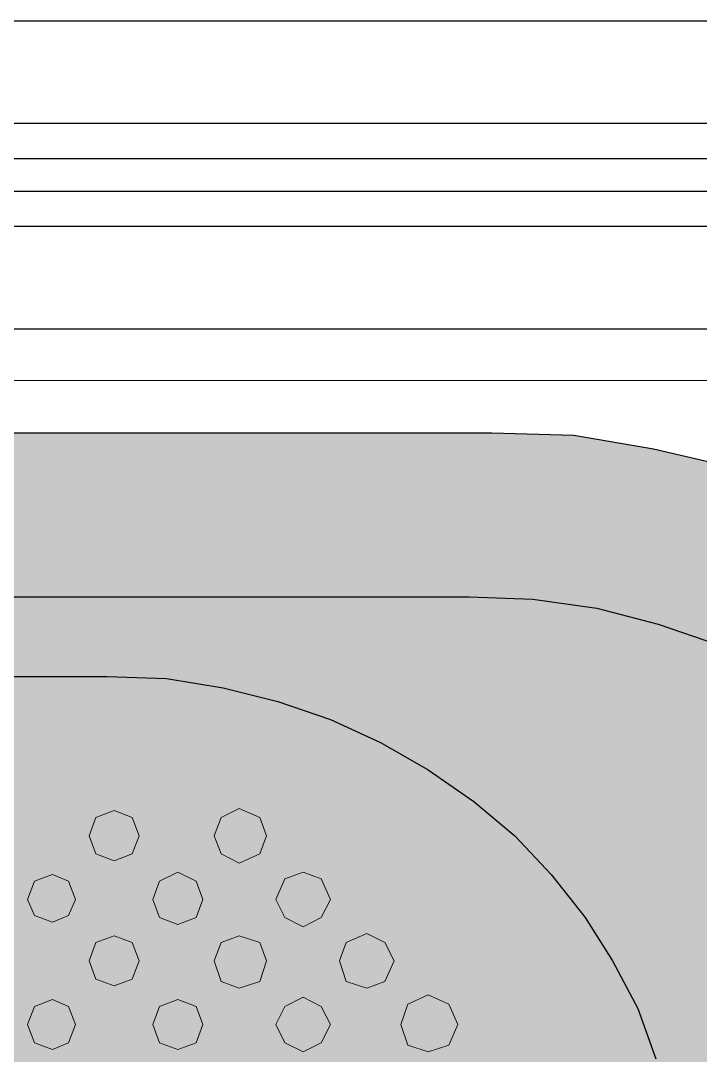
# Model space of a CAD drawing. Header units: millimetres. Extents: x 138979 to 257434, y 2210 to 57479.
# Drawn here: x 246733 to 247063, y 28564 to 29067 of the extents above; entities that cross this region are included whole.
import ezdxf

# ---------------------------------------------------------------- set-up
doc = ezdxf.new("R2010")
doc.units = ezdxf.units.MM
doc.layers.add('FLOOR', color=6, linetype='Continuous', lineweight=9)
for name, color, linetype in [('GAR-DOOR', 4, 'Continuous'), ('GAR-Sanitary Ware', 8, 'Continuous'), ('GAR-WINDOW', 4, 'Continuous')]:
    doc.layers.add(name, color=color, linetype=linetype)

# ---------------------------------------------------------------- blocks, each defined once
blk = doc.blocks.new('BT01')
at = {"layer": 'GAR-Sanitary Ware', "true_color": 0xffffff}
h = blk.add_hatch(color=7, dxfattribs=at)
h.dxf.hatch_style = 1
h.paths.add_polyline_path([(145354.4739902103, 17445.21085285259), (145341.1901725417, 17480.63427279569), (145324.5856819761, 17513.84381696748), (145304.6599554729, 17544.8393446077), (145281.4132745531, 17574.72793436228), (145257.0596557474, 17601.29542893951), (145228.2781446383, 17626.75612639126), (145198.3895548838, 17647.78879078), (145166.2870893581, 17667.7143765229), (145131.9706073005, 17683.21221072308), (145096.5471873574, 17696.49602839182), (145058.9097508825, 17705.35181299751), (145020.1653765221, 17711.99372183185), (144980.3139235165, 17713.10080047767), (144058.1970817891, 17713.10080047767), (144018.3456991627, 17711.99372183185), (143979.6013248027, 17705.35181299751), (143941.9638883281, 17696.49602839182), (143905.4334601192, 17683.21221072308), (143871.1169780616, 17667.7143765229), (143839.0144421556, 17647.78879078), (143809.1259227814, 17626.75612639126), (143781.4513495583, 17601.29542893951), (143755.9907224865, 17574.72793436228), (143732.7441119463, 17544.8393446077), (143713.9253937092, 17513.84381696748), (143697.320621623, 17480.63427279569), (143684.0368743346, 17445.21085285259), (143674.0740110828, 17408.68049502381), (143668.5391105143, 17371.0430585492), (143666.3250939832, 17332.2985434288), (143668.5391105143, 17293.55416906852), (143674.0740110828, 17255.91673259391), (143684.0368743346, 17219.38637476513), (143697.320621623, 17183.9628140619), (143713.9253937092, 17150.75341065027), (143732.7441119463, 17119.75788301005), (143755.9907224865, 17089.86943401562), (143781.4513495583, 17063.30179867821), (143809.1259227814, 17038.94803911218), (143839.0144421556, 17016.80843683775), (143871.1169780616, 16996.88271033467), (143905.4334601192, 16981.38501689467), (143941.9638883281, 16968.10119922599), (143979.6013248027, 16959.24541462024), (144018.3456991627, 16953.71044367159), (144058.1970817891, 16951.49649752013), (144980.3139235165, 16951.49649752013), (145020.1653765221, 16953.71044367159), (145058.9097508825, 16959.24541462024), (145096.5471873574, 16968.10119922599), (145131.9706073005, 16981.38501689467), (145166.2870893581, 16996.88271033467), (145198.3895548838, 17016.80843683775), (145228.2781446383, 17038.94803911218), (145257.0596557474, 17063.30179867821), (145281.4132745531, 17089.86943401562), (145304.6599554729, 17119.75788301005), (145324.5856819761, 17150.75341065027), (145341.1901725417, 17183.9628140619), (145354.4739902103, 17219.38637476513), (145363.3300563365, 17255.9167325939), (145369.9719651709, 17293.55416906852), (145372.1858409424, 17332.2985434288), (145369.9719651709, 17371.0430585492), (145363.3300563365, 17408.68049502382)])
at = {"layer": 'GAR-Sanitary Ware'}
for p, q in [((144058.1970817891, 17713.10080047767), (144980.3139235165, 17713.10080047767)), ((144980.3139235165, 17713.10080047767), (145020.1653765221, 17711.99372183185)), ((145020.1653765221, 17711.99372183185), (145058.9097508825, 17705.35181299751)), ((145058.9097508825, 17705.35181299751), (145096.5471873574, 17696.49602839182)), ((144075.9087917604, 17633.39803522563), (144969.2441223792, 17633.39803522563)), ((144969.2441223792, 17633.39803522563), (145000.2396500197, 17632.29095657979)), ((145000.2396500197, 17632.29095657979), (145031.2351776594, 17627.86306427693)), ((145031.2351776594, 17627.86306427693), (145061.123626654, 17620.11421755693)), ((145061.123626654, 17620.11421755693), (145089.905278523, 17610.15135430539)), ((144250.8121564647, 17594.6535201052), (144793.233819789, 17594.6535201052)), ((144793.233819789, 17594.6535201052), (144822.0153308981, 17593.54658221951)), ((144822.0153308981, 17593.54658221951), (144849.6899041212, 17589.11868991665)), ((144849.6899041212, 17589.11868991665), (144876.2575394583, 17582.47678108231)), ((144876.2575394583, 17582.47678108231), (144901.7180961501, 17573.62085571644)), ((144901.7180961501, 17573.62085571644), (144926.0717149558, 17562.55105457923)), ((144926.0717149558, 17562.55105457923), (144949.3183958761, 17549.26723691056)), ((144949.3183958761, 17549.26723691056), (144971.4581389106, 17533.76954347049)), ((144971.4581389106, 17533.76954347049), (144991.3837246534, 17517.16477138462)), ((144991.3837246534, 17517.16477138462), (145009.0954346252, 17498.34598276723)), ((145009.0954346252, 17498.34598276723), (145025.700206711, 17477.31331837855)), ((145025.700206711, 17477.31331837855), (145038.9840243794, 17456.28065398979)), ((145038.9840243794, 17456.28065398979), (145051.1609041626, 17433.03411382969)), ((145051.1609041626, 17433.03411382969), (145060.0166887685, 17408.68049502381))]:
    blk.add_line(p, q, dxfattribs=at)
at = {"layer": 'GAR-Sanitary Ware', "lineweight": 0}
for p, q in [((144796.5547742064, 17529.34151040751), (144787.6988488405, 17526.02055599031)), ((144805.4106995722, 17526.02055599031), (144796.5547742064, 17529.34151040751)), ((144857.4388916011, 17530.44858905335), (144848.5829662352, 17526.02055599031)), ((144867.4016140925, 17526.02055599031), (144857.4388916011, 17530.44858905335)), ((144787.6988488405, 17526.02055599031), (144784.3778944232, 17517.16477138462)), ((144808.731513229, 17517.16477138462), (144805.4106995722, 17526.02055599031)), ((144848.5829662352, 17526.02055599031), (144845.2620118179, 17517.16477138462)), ((144870.7225685096, 17517.16477138462), (144867.4016140925, 17526.02055599031)), ((144784.3778944232, 17517.16477138462), (144787.6988488405, 17508.30884601877)), ((144805.4106995722, 17508.30884601877), (144808.731513229, 17517.16477138462)), ((144845.2620118179, 17517.16477138462), (144848.5829662352, 17508.30884601877)), ((144867.4016140925, 17508.30884601877), (144870.7225685096, 17517.16477138462)), ((144787.6988488405, 17508.30884601877), (144796.5547742064, 17504.98789160163)), ((144796.5547742064, 17504.98789160163), (144805.4106995722, 17508.30884601877)), ((144848.5829662352, 17508.30884601877), (144857.4388916011, 17503.88095371594)), ((144857.4388916011, 17503.88095371594), (144867.4016140925, 17508.30884601877)), ((144766.6661844519, 17498.34598276723), (144757.8103998459, 17495.02516911025)), ((144774.4151719317, 17495.02516911025), (144766.6661844519, 17498.34598276723)), ((144827.5503018466, 17499.45306141308), (144818.6943764808, 17495.02516911025)), ((144836.4060864521, 17495.02516911025), (144827.5503018466, 17499.45306141308)), ((144888.4344192413, 17499.45306141308), (144879.5784938755, 17496.13210699594)), ((144897.2902038472, 17496.13210699594), (144888.4344192413, 17499.45306141308)), ((144757.8103998459, 17495.02516911025), (144754.4894454286, 17486.1692437444)), ((144777.7361263491, 17486.1692437444), (144774.4151719317, 17495.02516911025)), ((144818.6943764808, 17495.02516911025), (144815.3734220637, 17486.1692437444)), ((144839.7270408694, 17486.1692437444), (144836.4060864521, 17495.02516911025)), ((144879.5784938755, 17496.13210699594), (144875.1506015728, 17486.1692437444)), ((144901.7180961501, 17486.1692437444), (144897.2902038472, 17496.13210699594)), ((144754.4894454286, 17486.1692437444), (144757.8103998459, 17478.42039702437)), ((144774.4151719317, 17478.42039702437), (144777.7361263491, 17486.1692437444)), ((144815.3734220637, 17486.1692437444), (144818.6943764808, 17477.31331837855)), ((144836.4060864521, 17477.31331837855), (144839.7270408694, 17486.1692437444)), ((144875.1506015728, 17486.1692437444), (144879.5784938755, 17477.31331837855)), ((144897.2902038472, 17477.31331837855), (144901.7180961501, 17486.1692437444)), ((144757.8103998459, 17478.42039702437), (144766.6661844519, 17475.0994426072)), ((144766.6661844519, 17475.0994426072), (144774.4151719317, 17478.42039702437)), ((144818.6943764808, 17477.31331837855), (144827.5503018466, 17473.99236396136)), ((144827.5503018466, 17473.99236396136), (144836.4060864521, 17477.31331837855)), ((144879.5784938755, 17477.31331837855), (144888.4344192413, 17472.88542607566)), ((144888.4344192413, 17472.88542607566), (144897.2902038472, 17477.31331837855)), ((144796.5547742064, 17468.45753377286), (144787.6988488405, 17465.13657935566)), ((144805.4106995722, 17465.13657935566), (144796.5547742064, 17468.45753377286)), ((144857.4388916011, 17468.45753377286), (144848.5829662352, 17465.13657935566)), ((144867.4016140925, 17465.13657935566), (144857.4388916011, 17468.45753377286)), ((144919.4298061214, 17469.56447165852), (144909.4670836304, 17465.13657935566)), ((144928.2857314872, 17465.13657935566), (144919.4298061214, 17469.56447165852)), ((144787.6988488405, 17465.13657935566), (144784.3778944232, 17456.28065398979)), ((144808.731513229, 17456.28065398979), (144805.4106995722, 17465.13657935566)), ((144848.5829662352, 17465.13657935566), (144845.2620118179, 17456.28065398979)), ((144870.7225685096, 17456.28065398979), (144867.4016140925, 17465.13657935566)), ((144909.4670836304, 17465.13657935566), (144906.146129213, 17456.28065398979)), ((144932.7136237903, 17456.28065398979), (144928.2857314872, 17465.13657935566)), ((144784.3778944232, 17456.28065398979), (144787.6988488405, 17447.42486938412)), ((144805.4106995722, 17447.42486938412), (144808.731513229, 17456.28065398979)), ((144845.2620118179, 17456.28065398979), (144848.5829662352, 17446.31779073828)), ((144867.4016140925, 17446.31779073828), (144870.7225685096, 17456.28065398979)), ((144906.146129213, 17456.28065398979), (144909.4670836304, 17446.31779073828)), ((144928.2857314872, 17446.31779073828), (144932.7136237903, 17456.28065398979)), ((144787.6988488405, 17447.42486938412), (144796.5547742064, 17444.10391496692)), ((144796.5547742064, 17444.10391496692), (144805.4106995722, 17447.42486938412)), ((144848.5829662352, 17446.31779073828), (144857.4388916011, 17442.99683632108)), ((144857.4388916011, 17442.99683632108), (144867.4016140925, 17446.31779073828)), ((144909.4670836304, 17446.31779073828), (144919.4298061214, 17442.99683632108)), ((144919.4298061214, 17442.99683632108), (144928.2857314872, 17446.31779073828)), ((144888.4344192413, 17438.56894401825), (144879.5784938755, 17434.14105171539)), ((144897.2902038472, 17434.14105171539), (144888.4344192413, 17438.56894401825)), ((144949.3183958761, 17439.67602266409), (144939.3555326245, 17435.24798960105)), ((144959.2812591274, 17435.24798960105), (144949.3183958761, 17439.67602266409)), ((144757.8103998459, 17434.14105171539), (144754.4894454286, 17425.28512634954)), ((144766.6661844519, 17437.46200613258), (144757.8103998459, 17434.14105171539)), ((144774.4151719317, 17434.14105171539), (144766.6661844519, 17437.46200613258)), ((144777.7361263491, 17425.28512634954), (144774.4151719317, 17434.14105171539)), ((144818.6943764808, 17434.14105171539), (144815.3734220637, 17425.28512634954)), ((144827.5503018466, 17437.46200613258), (144818.6943764808, 17434.14105171539)), ((144836.4060864521, 17434.14105171539), (144827.5503018466, 17437.46200613258)), ((144839.7270408694, 17425.28512634954), (144836.4060864521, 17434.14105171539)), ((144879.5784938755, 17434.14105171539), (144875.1506015728, 17425.28512634954)), ((144901.7180961501, 17425.28512634954), (144897.2902038472, 17434.14105171539)), ((144939.3555326245, 17435.24798960105), (144936.0345782072, 17425.28512634954)), ((144963.7091514303, 17425.28512634954), (144959.2812591274, 17435.24798960105)), ((144754.4894454286, 17425.28512634954), (144757.8103998459, 17416.42934174385)), ((144774.4151719317, 17416.42934174385), (144777.7361263491, 17425.28512634954)), ((144815.3734220637, 17425.28512634954), (144818.6943764808, 17416.42934174385)), ((144836.4060864521, 17416.42934174385), (144839.7270408694, 17425.28512634954)), ((144875.1506015728, 17425.28512634954), (144879.5784938755, 17416.42934174385)), ((144897.2902038472, 17416.42934174385), (144901.7180961501, 17425.28512634954)), ((144936.0345782072, 17425.28512634954), (144939.3555326245, 17415.32226309806)), ((144959.2812591274, 17415.32226309806), (144963.7091514303, 17425.28512634954)), ((144757.8103998459, 17416.42934174385), (144766.6661844519, 17413.10838732671)), ((144766.6661844519, 17413.10838732671), (144774.4151719317, 17416.42934174385)), ((144818.6943764808, 17416.42934174385), (144827.5503018466, 17413.10838732671)), ((144827.5503018466, 17413.10838732671), (144836.4060864521, 17416.42934174385)), ((144879.5784938755, 17416.42934174385), (144888.4344192413, 17412.00144944101)), ((144888.4344192413, 17412.00144944101), (144897.2902038472, 17416.42934174385)), ((144939.3555326245, 17415.32226309806), (144949.3183958761, 17412.00144944101)), ((144949.3183958761, 17412.00144944101), (144959.2812591274, 17415.32226309806))]:
    blk.add_line(p, q, dxfattribs=at)
blk = doc.blocks.new('Type E2')
at = {"layer": 'FLOOR'}
blk.add_lwpolyline([(212770.3366963231, 22089.06939241901), (212770.3366963231, 20669.07311223046), (214695.3373065724, 20669.07461095805), (214695.3360859523, 22469.07461095514), (213870.6014278732, 22469.07461095694), (213870.6014278693, 22089.06939240513)], close=True, dxfattribs=at)
at = {"layer": 'GAR-DOOR'}
blk.add_lwpolyline([(214870.3377360349, 22469.0746066453), (214870.3287957386, 20919.07460661087), (214720.3287957386, 20919.07460661087), (214720.3377360349, 22469.0746066453)], close=True, dxfattribs=at)
at = {"layer": 'GAR-WINDOW'}
for points in [[(214770.3238866241, 20919.07460661087), (214820.3238866241, 20919.07460661087), (214820.3142821571, 21619.07460661087), (214770.3142821571, 21619.07460661087)], [(214787.3238866241, 20969.07460661087), (214787.3142821571, 21569.07460661087), (214803.3142821571, 21569.07460661087), (214803.3238866241, 20969.07460661087)]]:
    blk.add_lwpolyline(points, close=True, dxfattribs=at)
at = {"layer": 'GAR-Sanitary Ware', "rotation": 270}
blk.add_blockref('BT01', (196956.7510542867, 166091.0974340391), dxfattribs=at)

msp = doc.modelspace()

# ---------------------------------------------------------------- block references
at = {"color": 51, "true_color": 0xf8f6b0, "transparency": 33554559, "rotation": 90}
msp.add_blockref('Type E2', (268072.9739083257, -185803.1210471018), dxfattribs=at)

doc.saveas('drawing.dxf')
